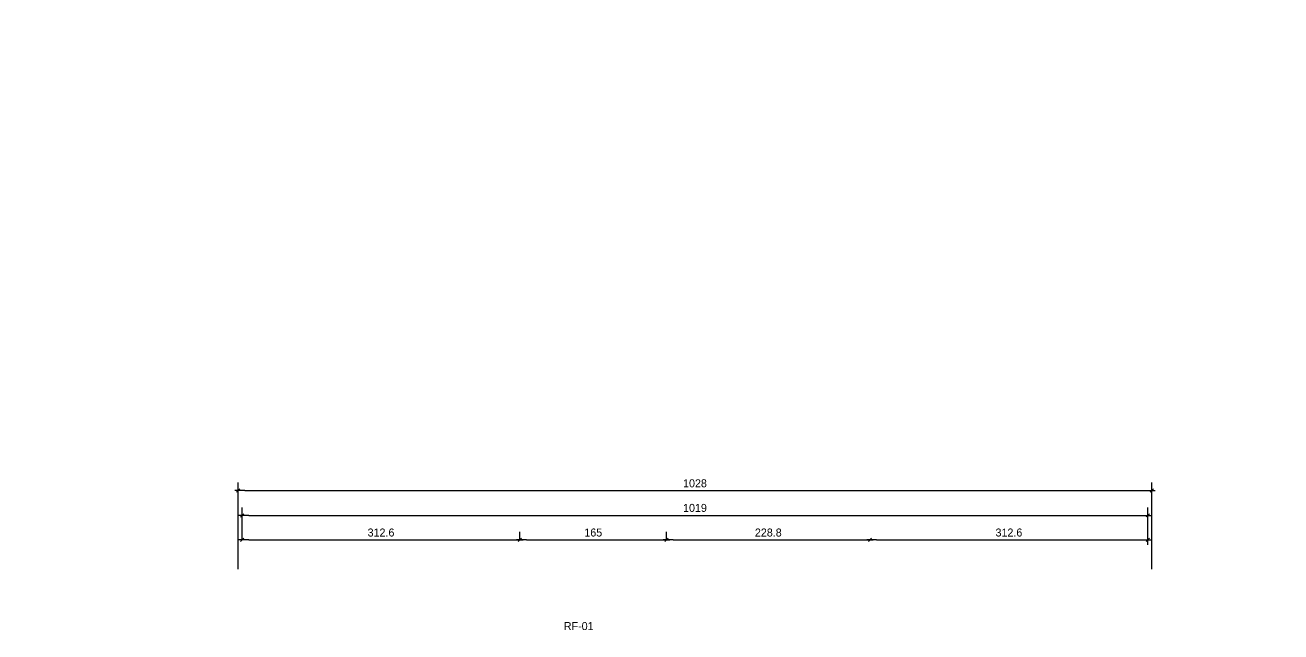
# Model space of a CAD drawing. Header units: millimetres. Extents: x 19458 to 19711, y 4351 to 4752.
# Drawn here: x 19509.99 to 19524.11, y 4522.29 to 4529.12 of the extents above; entities that cross this region are included whole.
import ezdxf

# ---------------------------------------------------------------- set-up
doc = ezdxf.new("R2010")
doc.units = ezdxf.units.MM
for name, color, linetype in [('0 @ 0.5', 7, 'Continuous'), ('cotas', 1, 'Continuous'), ('cotas @ 300', 1, 'Continuous'), ('cotas @ 400', 1, 'Continuous'), ('cotas @ 500', 1, 'Continuous'), ('TEXTO @ 0.5', 2, 'Continuous')]:
    doc.layers.add(name, color=color, linetype=linetype)
doc.styles.add('century gothic', font='GOTHIC.TTF')
doc.styles.add('COTAS SMC', font='GOTHIC.TTF')
doc.dimstyles.new('ANOTATIVE 100 SMCONSTRUCCIONES', dxfattribs={"dimscale": 0, "dimtxt": 0.18, "dimasz": 0.15, "dimexe": 0.18, "dimexo": 0.09, "dimgap": 0.1, "dimtad": 1, "dimzin": 0, "dimdsep": 46, "dimtxsty": 'century gothic', "dimblk1": 'FLECHA1', "dimblk2": 'FLECHA1', "dimsah": 1, "dimcen": 0.18, "dimdle": 0.075, "dimclrd": 1, "dimclre": 1, "dimclrt": 2, "dimaunit": 1, "dimadec": 0, "dimazin": 0, "dimtfac": 0.75, "dimtix": 1, "dimtmove": 2, "dimatfit": 3, "dimfxl": 0.09, "dimtvp": 1.5, "dimtfill": 1, "dimtolj": 1, "dimtzin": 0, "dimarcsym": 0})
doc.dimstyles.new('ANOTATIVE CM SMCONSTRUCCIONES', dxfattribs={"dimscale": 0, "dimtxt": 0.18, "dimasz": 0.15, "dimexe": 0.18, "dimexo": 0.18, "dimgap": 0.07, "dimtad": 1, "dimdec": 1, "dimlfac": 100, "dimdsep": 46, "dimtxsty": 'century gothic', "dimblk1": 'FLECHA1', "dimblk2": 'FLECHA1', "dimsah": 1, "dimcen": 0.18, "dimdle": 0.075, "dimclrd": 1, "dimclre": 1, "dimclrt": 2, "dimaunit": 1, "dimadec": 0, "dimazin": 2, "dimtfac": 0.75, "dimtdec": 1, "dimtix": 1, "dimtmove": 2, "dimatfit": 3, "dimfxl": 0.09, "dimtvp": 1.5, "dimtfill": 1, "dimtolj": 1, "dimtzin": 0, "dimarcsym": 0})
doc.dimstyles.new('PIES SMCONSTRUCCIONES', dxfattribs={"dimscale": 0, "dimtxt": 0.18, "dimasz": 0.2, "dimexe": 0.18, "dimexo": 0, "dimgap": 0.1, "dimtad": 1, "dimdec": 0, "dimlfac": 39.370079, "dimzin": 0, "dimdsep": 46, "dimlunit": 4, "dimtxsty": 'COTAS SMC', "dimblk1": 'FLECHA1', "dimblk2": 'FLECHA1', "dimsah": 1, "dimcen": 0.2, "dimdle": 0.075, "dimclrd": 1, "dimclre": 1, "dimclrt": 2, "dimaunit": 1, "dimadec": 0, "dimazin": 0, "dimtfac": 0.75, "dimtdec": 0, "dimtix": 1, "dimtmove": 2, "dimatfit": 3, "dimfxl": 0.09, "dimtvp": 1.5, "dimtfill": 1, "dimtolj": 1, "dimtzin": 0, "dimarcsym": 0})

# ---------------------------------------------------------------- blocks, each defined once
blk = doc.blocks.new('FLECHA1')
at = {"color": 4}
blk.add_line((-0.24618, -0.24808), (0.24808, 0.25), dxfattribs=at)
at = {"color": 1}
blk.add_line((-1, 0), (0.49616, 0), dxfattribs=at)
blk = doc.blocks.new('*D509')
at = {"layer": 'cotas', "color": 1, "lineweight": -2, "transparency": 16777216}
for p, q in [((19614.326, 4625.845), (19614.326, 4700.845)), ((19570.984, 4550.845), (19524.326, 4550.845)), ((19614.326, 4548.43), (19614.326, 4550.845)), ((19570.534, 4548.43), (19524.326, 4548.43)), ((19614.326, 4473.43), (19614.326, 4398.43))]:
    blk.add_line(p, q, dxfattribs=at)
at = {"layer": 'Defpoints', "color": 0, "transparency": 16777216}
for p in [(19614.326, 4550.845), (19615.984, 4550.845), (19615.534, 4548.43)]:
    blk.add_point(p, dxfattribs=at)
at = {"layer": 'cotas', "color": 1, "lineweight": -2, "transparency": 16777216, "xscale": 75, "yscale": 75, "zscale": 75}
for p, rotation in [((19614.326, 4550.845), 270), ((19614.326, 4548.43), 90)]:
    blk.add_blockref('FLECHA1', p, dxfattribs=dict(at, rotation=rotation))
at = {"layer": 'cotas', "color": 2, "transparency": 16777216, "insert": (19517.338, 4549.637), "char_height": 90, "attachment_point": 5, "rotation": 90, "style": 'century gothic', "bg_fill": 3, "box_fill_scale": 1.1, "bg_fill_color": 256, "bg_fill_true_color": 13158600, "bg_fill_transparency": 0}
blk.add_mtext('\\A1;2.42', dxfattribs=at)
blk = doc.blocks.new('*D555')
at = {"layer": 'cotas', "color": 1, "lineweight": -2, "transparency": 16777216}
for p, q in [((19614.326, 4595.845), (19614.326, 4640.845)), ((19588.984, 4550.845), (19560.326, 4550.845)), ((19614.326, 4548.43), (19614.326, 4550.845)), ((19588.534, 4548.43), (19560.326, 4548.43)), ((19614.326, 4503.43), (19614.326, 4458.43))]:
    blk.add_line(p, q, dxfattribs=at)
at = {"layer": 'Defpoints', "color": 0, "transparency": 16777216}
for p in [(19614.326, 4550.845), (19615.984, 4550.845), (19615.534, 4548.43)]:
    blk.add_point(p, dxfattribs=at)
at = {"layer": 'cotas', "color": 1, "lineweight": -2, "transparency": 16777216, "xscale": 45, "yscale": 45, "zscale": 45}
for p, rotation in [((19614.326, 4550.845), 270), ((19614.326, 4548.43), 90)]:
    blk.add_blockref('FLECHA1', p, dxfattribs=dict(at, rotation=rotation))
at = {"layer": 'cotas', "color": 2, "transparency": 16777216, "insert": (19556.133, 4549.637), "char_height": 54, "attachment_point": 5, "rotation": 90, "style": 'century gothic', "bg_fill": 3, "box_fill_scale": 1.1, "bg_fill_color": 256, "bg_fill_true_color": 13158600, "bg_fill_transparency": 0}
blk.add_mtext('\\A1;2.42', dxfattribs=at)
blk = doc.blocks.new('*D561')
at = {"layer": 'cotas', "color": 1, "lineweight": -2, "transparency": 16777216}
for p, q in [((19614.326, 4610.845), (19614.326, 4670.845)), ((19579.984, 4550.845), (19542.326, 4550.845)), ((19614.326, 4548.43), (19614.326, 4550.845)), ((19579.534, 4548.43), (19542.326, 4548.43)), ((19614.326, 4488.43), (19614.326, 4428.43))]:
    blk.add_line(p, q, dxfattribs=at)
at = {"layer": 'Defpoints', "color": 0, "transparency": 16777216}
for p in [(19614.326, 4550.845), (19615.984, 4550.845), (19615.534, 4548.43)]:
    blk.add_point(p, dxfattribs=at)
at = {"layer": 'cotas', "color": 1, "lineweight": -2, "transparency": 16777216, "xscale": 60, "yscale": 60, "zscale": 60}
for p, rotation in [((19614.326, 4550.845), 270), ((19614.326, 4548.43), 90)]:
    blk.add_blockref('FLECHA1', p, dxfattribs=dict(at, rotation=rotation))
at = {"layer": 'cotas', "color": 2, "transparency": 16777216, "insert": (19536.735, 4549.637), "char_height": 72, "attachment_point": 5, "rotation": 90, "style": 'century gothic', "bg_fill": 3, "box_fill_scale": 1.1, "bg_fill_color": 256, "bg_fill_true_color": 13158600, "bg_fill_transparency": 0}
blk.add_mtext('\\A1;2.42', dxfattribs=at)
blk = doc.blocks.new('*D564')
at = {"layer": 'cotas', "color": 1, "lineweight": -2, "transparency": 16777216}
for p, q in [((19620.013, 4651.753), (19620.013, 4751.753)), ((19620.417, 4551.753), (19530.013, 4551.753)), ((19620.013, 4550.533), (19620.013, 4551.753)), ((19620.417, 4550.533), (19530.013, 4550.533)), ((19620.013, 4450.533), (19620.013, 4350.533))]:
    blk.add_line(p, q, dxfattribs=at)
at = {"layer": 'Defpoints', "color": 0, "transparency": 16777216}
for p in [(19620.013, 4551.753), (19620.417, 4551.753), (19620.417, 4550.533)]:
    blk.add_point(p, dxfattribs=at)
at = {"layer": 'cotas', "color": 1, "lineweight": -2, "transparency": 16777216, "xscale": 100, "yscale": 100, "zscale": 100}
for p, rotation in [((19620.013, 4551.753), 270), ((19620.013, 4550.533), 90)]:
    blk.add_blockref('FLECHA1', p, dxfattribs=dict(at, rotation=rotation))
at = {"layer": 'cotas', "color": 2, "transparency": 16777216, "insert": (19523.881, 4551.143), "char_height": 90, "attachment_point": 5, "rotation": 90, "style": 'COTAS SMC', "bg_fill": 3, "box_fill_scale": 1.1, "bg_fill_color": 256, "bg_fill_true_color": 13158600, "bg_fill_transparency": 0}
blk.add_mtext("\\A1;4'", dxfattribs=at)
blk = doc.blocks.new('*D614')
at = {"layer": 'cotas', "color": 1, "lineweight": -2, "transparency": 16777216}
for p, q in [((19620.013, 4631.753), (19620.013, 4711.753)), ((19620.417, 4551.753), (19548.013, 4551.753)), ((19620.013, 4550.533), (19620.013, 4551.753)), ((19620.417, 4550.533), (19548.013, 4550.533)), ((19620.013, 4470.533), (19620.013, 4390.533))]:
    blk.add_line(p, q, dxfattribs=at)
at = {"layer": 'Defpoints', "color": 0, "transparency": 16777216}
for p in [(19620.013, 4551.753), (19620.417, 4551.753), (19620.417, 4550.533)]:
    blk.add_point(p, dxfattribs=at)
at = {"layer": 'cotas', "color": 1, "lineweight": -2, "transparency": 16777216, "xscale": 80, "yscale": 80, "zscale": 80}
for p, rotation in [((19620.013, 4551.753), 270), ((19620.013, 4550.533), 90)]:
    blk.add_blockref('FLECHA1', p, dxfattribs=dict(at, rotation=rotation))
at = {"layer": 'cotas', "color": 2, "transparency": 16777216, "insert": (19543.107, 4551.143), "char_height": 72, "attachment_point": 5, "rotation": 90, "style": 'COTAS SMC', "bg_fill": 3, "box_fill_scale": 1.1, "bg_fill_color": 256, "bg_fill_true_color": 13158600, "bg_fill_transparency": 0}
blk.add_mtext("\\A1;4'", dxfattribs=at)
blk = doc.blocks.new('*D760')
at = {"color": 1, "lineweight": -2, "transparency": 16777216}
for p, q in [((19512.426, 4523.33), (19512.426, 4523.415)), ((19515.552, 4523.33), (19515.552, 4523.415)), ((19512.501, 4523.325), (19515.477, 4523.325))]:
    blk.add_line(p, q, dxfattribs=at)
at = {"layer": 'Defpoints', "color": 0, "transparency": 16777216}
for p in [(19515.552, 4523.325), (19512.426, 4523.24), (19515.552, 4523.24)]:
    blk.add_point(p, dxfattribs=at)
at = {"color": 1, "lineweight": -2, "transparency": 16777216, "xscale": 0.075, "yscale": 0.075, "zscale": 0.075, "rotation": 180}
blk.add_blockref('FLECHA1', (19512.426, 4523.325), dxfattribs=at)
at = {"color": 1, "lineweight": -2, "transparency": 16777216, "xscale": 0.075, "yscale": 0.075, "zscale": 0.075}
blk.add_blockref('FLECHA1', (19515.552, 4523.325), dxfattribs=at)
at = {"color": 2, "transparency": 16777216, "insert": (19513.989, 4523.407), "char_height": 0.09, "attachment_point": 5, "style": 'century gothic', "bg_fill": 3, "box_fill_scale": 1.1, "bg_fill_color": 256, "bg_fill_true_color": 13158600, "bg_fill_transparency": 0}
blk.add_mtext('\\A1;312.6', dxfattribs=at)
blk = doc.blocks.new('*D761')
at = {"color": 1, "lineweight": -2, "transparency": 16777216}
for p, q in [((19515.552, 4523.33), (19515.552, 4523.415)), ((19517.202, 4523.32), (19517.202, 4523.415)), ((19515.627, 4523.325), (19517.127, 4523.325))]:
    blk.add_line(p, q, dxfattribs=at)
at = {"layer": 'Defpoints', "color": 0, "transparency": 16777216}
for p in [(19517.202, 4523.325), (19515.552, 4523.24), (19517.202, 4523.23)]:
    blk.add_point(p, dxfattribs=at)
at = {"color": 1, "lineweight": -2, "transparency": 16777216, "xscale": 0.075, "yscale": 0.075, "zscale": 0.075, "rotation": 180}
blk.add_blockref('FLECHA1', (19515.552, 4523.325), dxfattribs=at)
at = {"color": 1, "lineweight": -2, "transparency": 16777216, "xscale": 0.075, "yscale": 0.075, "zscale": 0.075}
blk.add_blockref('FLECHA1', (19517.202, 4523.325), dxfattribs=at)
at = {"color": 2, "transparency": 16777216, "insert": (19516.377, 4523.407), "char_height": 0.09, "attachment_point": 5, "style": 'century gothic', "bg_fill": 3, "box_fill_scale": 1.1, "bg_fill_color": 256, "bg_fill_true_color": 13158600, "bg_fill_transparency": 0}
blk.add_mtext('\\A1;165', dxfattribs=at)
blk = doc.blocks.new('*D762')
at = {"color": 1, "lineweight": -2, "transparency": 16777216}
for p, q in [((19517.202, 4523.32), (19517.202, 4523.415)), ((19517.277, 4523.325), (19519.415, 4523.325))]:
    blk.add_line(p, q, dxfattribs=at)
at = {"layer": 'Defpoints', "color": 0, "transparency": 16777216}
for p in [(19519.49, 4523.325), (19519.49, 4523.325), (19517.202, 4523.23)]:
    blk.add_point(p, dxfattribs=at)
at = {"color": 1, "lineweight": -2, "transparency": 16777216, "xscale": 0.075, "yscale": 0.075, "zscale": 0.075, "rotation": 180}
blk.add_blockref('FLECHA1', (19517.202, 4523.325), dxfattribs=at)
at = {"color": 1, "lineweight": -2, "transparency": 16777216, "xscale": 0.075, "yscale": 0.075, "zscale": 0.075}
blk.add_blockref('FLECHA1', (19519.49, 4523.325), dxfattribs=at)
at = {"color": 2, "transparency": 16777216, "insert": (19518.346, 4523.407), "char_height": 0.09, "attachment_point": 5, "style": 'century gothic', "bg_fill": 3, "box_fill_scale": 1.1, "bg_fill_color": 256, "bg_fill_true_color": 13158600, "bg_fill_transparency": 0}
blk.add_mtext('\\A1;228.8', dxfattribs=at)
blk = doc.blocks.new('*D763')
at = {"color": 1, "lineweight": -2, "transparency": 16777216}
for p, q in [((19522.616, 4523.302), (19522.616, 4523.415)), ((19519.565, 4523.325), (19522.541, 4523.325))]:
    blk.add_line(p, q, dxfattribs=at)
at = {"layer": 'Defpoints', "color": 0, "transparency": 16777216}
for p in [(19519.49, 4523.325), (19522.616, 4523.325), (19522.616, 4523.212)]:
    blk.add_point(p, dxfattribs=at)
at = {"color": 1, "lineweight": -2, "transparency": 16777216, "xscale": 0.075, "yscale": 0.075, "zscale": 0.075, "rotation": 180}
blk.add_blockref('FLECHA1', (19519.49, 4523.325), dxfattribs=at)
at = {"color": 1, "lineweight": -2, "transparency": 16777216, "xscale": 0.075, "yscale": 0.075, "zscale": 0.075}
blk.add_blockref('FLECHA1', (19522.616, 4523.325), dxfattribs=at)
at = {"color": 2, "transparency": 16777216, "insert": (19521.053, 4523.407), "char_height": 0.09, "attachment_point": 5, "style": 'century gothic', "bg_fill": 3, "box_fill_scale": 1.1, "bg_fill_color": 256, "bg_fill_true_color": 13158600, "bg_fill_transparency": 0}
blk.add_mtext('\\A1;312.6', dxfattribs=at)
blk = doc.blocks.new('*D764')
at = {"color": 1, "lineweight": -2, "transparency": 16777216}
for p, q in [((19512.426, 4523.33), (19512.426, 4523.691)), ((19522.616, 4523.27), (19522.616, 4523.691)), ((19512.501, 4523.601), (19522.541, 4523.601))]:
    blk.add_line(p, q, dxfattribs=at)
at = {"layer": 'Defpoints', "color": 0, "transparency": 16777216}
for p in [(19522.616, 4523.601), (19512.426, 4523.24), (19522.616, 4523.18)]:
    blk.add_point(p, dxfattribs=at)
at = {"color": 1, "lineweight": -2, "transparency": 16777216, "xscale": 0.075, "yscale": 0.075, "zscale": 0.075, "rotation": 180}
blk.add_blockref('FLECHA1', (19512.426, 4523.601), dxfattribs=at)
at = {"color": 1, "lineweight": -2, "transparency": 16777216, "xscale": 0.075, "yscale": 0.075, "zscale": 0.075}
blk.add_blockref('FLECHA1', (19522.616, 4523.601), dxfattribs=at)
at = {"color": 2, "transparency": 16777216, "insert": (19517.521, 4523.684), "char_height": 0.09, "attachment_point": 5, "style": 'century gothic', "bg_fill": 3, "box_fill_scale": 1.1, "bg_fill_color": 256, "bg_fill_true_color": 13158600, "bg_fill_transparency": 0}
blk.add_mtext('\\A1;1019', dxfattribs=at)
blk = doc.blocks.new('*D759')
at = {"color": 1, "lineweight": -2, "transparency": 16777216}
for p, q in [((19512.381, 4522.995), (19512.381, 4523.969)), ((19522.661, 4522.995), (19522.661, 4523.969)), ((19512.456, 4523.879), (19522.586, 4523.879))]:
    blk.add_line(p, q, dxfattribs=at)
at = {"layer": 'Defpoints', "color": 0, "transparency": 16777216}
for p in [(19522.661, 4523.879), (19512.381, 4522.905), (19522.661, 4522.905)]:
    blk.add_point(p, dxfattribs=at)
at = {"color": 1, "lineweight": -2, "transparency": 16777216, "xscale": 0.075, "yscale": 0.075, "zscale": 0.075, "rotation": 180}
blk.add_blockref('FLECHA1', (19512.381, 4523.879), dxfattribs=at)
at = {"color": 1, "lineweight": -2, "transparency": 16777216, "xscale": 0.075, "yscale": 0.075, "zscale": 0.075}
blk.add_blockref('FLECHA1', (19522.661, 4523.879), dxfattribs=at)
at = {"color": 2, "transparency": 16777216, "insert": (19517.521, 4523.961), "char_height": 0.09, "attachment_point": 5, "style": 'century gothic', "bg_fill": 3, "box_fill_scale": 1.1, "bg_fill_color": 256, "bg_fill_true_color": 13158600, "bg_fill_transparency": 0}
blk.add_mtext('\\A1;1028', dxfattribs=at)
blk = doc.blocks.new('*U796')
at = {"layer": 'cotas @ 500'}
dim = blk.add_linear_dim(base=(19614.326038274, 4550.84482378), p1=(19615.533859709, 4548.42982378), p2=(19615.98360808, 4550.84482378), angle=90, dimstyle='ANOTATIVE 100 SMCONSTRUCCIONES', override={"dimscale": 500, "dimtix": 1, "dimtofl": 1, "dimtmove": 1, "dimatfit": 1}, dxfattribs=at)
dim.commit()
dim.dimension.update_dxf_attribs({"geometry": '*D509', "text_midpoint": (19517.337595038, 4549.63732378)})
at = {"layer": 'cotas @ 300'}
dim = blk.add_linear_dim(base=(19614.326038274, 4550.84482378), p1=(19615.533859709, 4548.42982378), p2=(19615.98360808, 4550.84482378), angle=90, dimstyle='ANOTATIVE 100 SMCONSTRUCCIONES', override={"dimscale": 300, "dimtix": 1, "dimtofl": 1, "dimtmove": 1, "dimatfit": 1}, dxfattribs=at)
dim.commit()
dim.dimension.update_dxf_attribs({"geometry": '*D555', "text_midpoint": (19556.132972332, 4549.63732378)})
at = {"layer": 'cotas @ 400'}
dim = blk.add_linear_dim(base=(19614.326038274, 4550.84482378), p1=(19615.533859709, 4548.42982378), p2=(19615.98360808, 4550.84482378), angle=90, dimstyle='ANOTATIVE 100 SMCONSTRUCCIONES', override={"dimscale": 400, "dimtix": 1, "dimtofl": 1, "dimtmove": 1, "dimatfit": 1}, dxfattribs=at)
dim.commit()
dim.dimension.update_dxf_attribs({"geometry": '*D561', "text_midpoint": (19536.735283685, 4549.63732378)})
blk = doc.blocks.new('*U798')
at = {"layer": 'cotas @ 500'}
dim = blk.add_linear_dim(base=(19620.013, 4551.753), p1=(19620.417, 4550.533), p2=(19620.417, 4551.753), angle=90, dimstyle='PIES SMCONSTRUCCIONES', override={"dimscale": 500, "dimtix": 1, "dimtofl": 1, "dimtmove": 2, "dimatfit": 3}, dxfattribs=at)
dim.commit()
dim.dimension.update_dxf_attribs({"geometry": '*D564', "text_midpoint": (19523.881, 4551.143)})
at = {"layer": 'cotas @ 400'}
dim = blk.add_linear_dim(base=(19620.013, 4551.753), p1=(19620.417, 4550.533), p2=(19620.417, 4551.753), angle=90, dimstyle='PIES SMCONSTRUCCIONES', override={"dimscale": 400, "dimtix": 1, "dimtofl": 1, "dimtmove": 2, "dimatfit": 3}, dxfattribs=at)
dim.commit()
dim.dimension.update_dxf_attribs({"geometry": '*D614', "text_midpoint": (19543.107, 4551.143)})

msp = doc.modelspace()

# ---------------------------------------------------------------- block references
at = {"layer": 'cotas'}
msp.add_blockref('*U796', (0, 0), dxfattribs=at)

# ---------------------------------------------------------------- next in the draw order: block references
msp.add_blockref('*U798', (0, 0), dxfattribs=at)

# ---------------------------------------------------------------- next in the draw order: texts
at = {"layer": 'TEXTO @ 0.5', "color": 2, "insert": (19516.046, 4522.4003), "char_height": 0.09, "width": 0.238534, "attachment_point": 1, "style": 'century gothic'}
msp.add_mtext('RF-01 ', dxfattribs=at)

# ---------------------------------------------------------------- next in the draw order: dimensions: what is measured, and where the dimension line sits
at = {"layer": '0 @ 0.5'}
dim = msp.add_linear_dim(base=(19515.5521, 4523.3245), p1=(19512.4259, 4523.24), p2=(19515.5521, 4523.24), dimstyle='ANOTATIVE CM SMCONSTRUCCIONES', override={"dimscale": 0.5, "dimtix": 1, "dimtofl": 1, "dimtmove": 2, "dimatfit": 3}, dxfattribs=at)
dim.commit()
dim.dimension.update_dxf_attribs({"geometry": '*D760', "text_midpoint": (19513.989, 4523.4068)})

# ---------------------------------------------------------------- next in the draw order: dimensions: what is measured, and where the dimension line sits
dim = msp.add_linear_dim(base=(19517.2021, 4523.3245), p1=(19515.5521, 4523.24), p2=(19517.2021, 4523.2297), dimstyle='ANOTATIVE CM SMCONSTRUCCIONES', override={"dimscale": 0.5, "dimtix": 1, "dimtofl": 1, "dimtmove": 2, "dimatfit": 3}, dxfattribs=at)
dim.commit()
dim.dimension.update_dxf_attribs({"geometry": '*D761', "text_midpoint": (19516.3771, 4523.4068)})

# ---------------------------------------------------------------- next in the draw order: dimensions: what is measured, and where the dimension line sits
dim = msp.add_linear_dim(base=(19519.4896, 4523.32453), p1=(19517.20209, 4523.22971), p2=(19519.4896, 4523.32453), dimstyle='ANOTATIVE CM SMCONSTRUCCIONES', override={"dimscale": 0.5, "dimtix": 1, "dimtofl": 1, "dimtmove": 2, "dimatfit": 3}, dxfattribs=at)
dim.commit()
dim.dimension.update_dxf_attribs({"geometry": '*D762', "text_midpoint": (19518.34585, 4523.4068)})

# ---------------------------------------------------------------- next in the draw order: dimensions: what is measured, and where the dimension line sits
dim = msp.add_linear_dim(base=(19522.6158, 4523.3245), p1=(19519.4896, 4523.3245), p2=(19522.6158, 4523.2122), dimstyle='ANOTATIVE CM SMCONSTRUCCIONES', override={"dimscale": 0.5, "dimtix": 1, "dimtofl": 1, "dimtmove": 2, "dimatfit": 3}, dxfattribs=at)
dim.commit()
dim.dimension.update_dxf_attribs({"geometry": '*D763', "text_midpoint": (19521.0527, 4523.4068)})

# ---------------------------------------------------------------- next in the draw order: dimensions: what is measured, and where the dimension line sits
dim = msp.add_linear_dim(base=(19522.6158, 4523.6013), p1=(19512.4259, 4523.24), p2=(19522.6158, 4523.1797), dimstyle='ANOTATIVE CM SMCONSTRUCCIONES', override={"dimscale": 0.5, "dimtix": 1, "dimtofl": 1, "dimtmove": 2, "dimatfit": 3}, dxfattribs=at)
dim.commit()
dim.dimension.update_dxf_attribs({"geometry": '*D764', "text_midpoint": (19517.5209, 4523.6835)})

# ---------------------------------------------------------------- next in the draw order: dimensions: what is measured, and where the dimension line sits
dim = msp.add_linear_dim(base=(19522.6608, 4523.8785), p1=(19512.3809, 4522.9054), p2=(19522.6608, 4522.9054), dimstyle='ANOTATIVE CM SMCONSTRUCCIONES', override={"dimscale": 0.5, "dimtix": 1, "dimtofl": 1, "dimtmove": 2, "dimatfit": 3}, dxfattribs=at)
dim.commit()
dim.dimension.update_dxf_attribs({"geometry": '*D759', "text_midpoint": (19517.5209, 4523.9608)})

doc.saveas('drawing.dxf')
